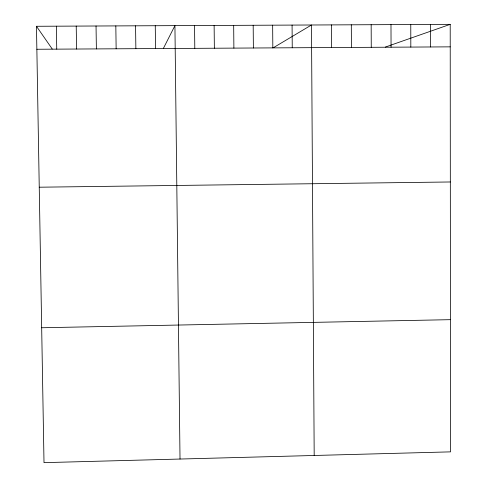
<?xml version="1.0" encoding="UTF-8"?>
<svg xmlns="http://www.w3.org/2000/svg" width="487" height="487" viewBox="0 0 487 487"><rect width="100%" height="100%" fill="white"/><g stroke="black" fill="none" stroke-linecap="round" stroke-linejoin="round"><path stroke-width="0.73" d="M163.413 48.353L174.924 25.634L180.02 459.04M273.359 47.714L311.473 24.995L314.188 455.479M385.369 47.062L450.207 24.35L450.536 451.863L44.007 462.65L36.464 26.28L450.207 24.35M41.675 327.751L450.432 319.667M39.246 187.209L450.323 181.974M36.866 49.26L450.219 46.855M36.464 26.28L52.231 48.998M76.222 26.097L76.581 49.029M56.364 26.188L56.742 49.144M115.821 25.908L116.143 48.803M96.042 26L96.383 48.919M155.262 25.726L155.548 48.572M135.563 25.817L135.867 48.688M194.544 25.543L194.794 48.341M253.185 25.269L253.38 48M233.675 25.361L233.888 48.116M214.128 25.452L214.365 48.231M292.078 25.087L292.243 47.775M272.653 25.178L272.83 47.89M331.41 24.904L331.537 47.549M371.167 24.721L371.258 47.318M351.31 24.813L351.419 47.434M410.766 24.533L410.821 47.087M390.988 24.624L391.061 47.202M430.508 24.441L430.538 46.971"/></g></svg>
